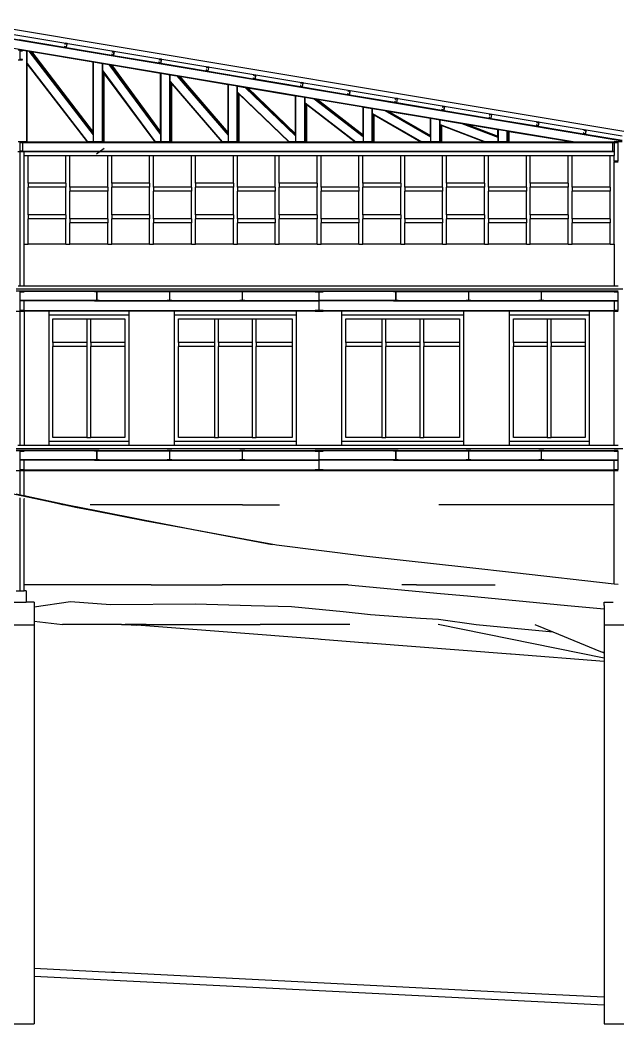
# Model space of a CAD drawing. Header units: metres. Extents: x -53 to 53, y -14 to 13.
# Drawn here: x -1.26 to 13.74, y -12.26 to 12.9 of the extents above; entities that cross this region are included whole.
import ezdxf

# ---------------------------------------------------------------- set-up
doc = ezdxf.new("R2010")
doc.units = ezdxf.units.M
doc.layers.add('SectionCutEdges', color=7, linetype='Continuous')

msp = doc.modelspace()

# ---------------------------------------------------------------- linework, layer by layer
for p, q in [((-2.769, 12.654), (13.839, 9.886)), ((-2.768, 12.643), (13.839, 9.876)), ((-2.771, 12.421), (12.666, 9.848)), ((-1.281, 12.412), (-0.147, 12.223)), ((-1.311, 12.167), (-1.09, 12.131)), ((-1.09, 9.848), (-1.09, 12.131)), ((-1.081, 12.129), (-1.09, 12.131)), ((-1.081, 12.129), (-1.039, 12.122)), ((-1.081, 11.814), (-1.081, 12.129)), ((-1.039, 12.122), (0.572, 10.028)), ((-1.039, 12.122), (-1.025, 12.12)), ((-1.025, 12.12), (0.572, 10.044)), ((-1.025, 12.12), (-0.994, 12.114)), ((-0.994, 12.114), (0.572, 10.08)), ((-0.994, 12.114), (-0.979, 12.112)), ((-0.979, 12.112), (0.572, 10.096)), ((-0.979, 12.112), (0.572, 11.853)), ((-0.098, 12.215), (1.037, 12.026)), ((0.582, 11.852), (0.572, 11.853)), ((0.572, 10.096), (0.572, 11.853)), ((0.582, 9.848), (0.582, 11.852)), ((0.582, 11.852), (0.802, 11.815)), ((1.086, 12.018), (2.22, 11.829)), ((-1.081, 11.814), (0.433, 9.848)), ((-1.081, 11.798), (-1.081, 11.814)), ((-1.081, 11.798), (0.421, 9.848)), ((-1.081, 9.848), (-1.081, 11.798)), ((0.802, 9.848), (0.802, 11.815)), ((0.812, 11.813), (0.802, 11.815)), ((0.812, 11.628), (0.812, 11.813)), ((0.812, 11.813), (0.968, 11.787)), ((0.812, 11.628), (2.128, 9.848)), ((0.812, 11.612), (0.812, 11.628)), ((0.812, 9.848), (0.812, 11.612)), ((0.812, 11.612), (0.842, 11.571)), ((0.968, 11.787), (2.265, 10.033)), ((0.968, 11.787), (0.982, 11.785)), ((0.982, 11.785), (2.265, 10.05)), ((0.982, 11.785), (1.014, 11.78)), ((1.014, 11.78), (2.265, 10.087)), ((1.014, 11.78), (1.028, 11.777)), ((1.028, 11.777), (2.265, 10.104)), ((1.028, 11.777), (2.265, 11.571)), ((2.27, 11.821), (3.404, 11.631)), ((3.453, 11.623), (4.588, 11.434)), ((0.842, 9.848), (0.842, 11.571)), ((0.842, 11.571), (0.852, 11.557)), ((0.852, 9.848), (0.852, 11.557)), ((0.852, 11.557), (2.115, 9.848)), ((2.274, 11.57), (2.265, 11.571)), ((2.265, 10.104), (2.265, 11.571)), ((2.274, 9.848), (2.274, 11.57)), ((2.274, 11.57), (2.495, 11.533)), ((2.495, 9.848), (2.495, 11.533)), ((2.505, 11.531), (2.495, 11.533)), ((2.505, 11.363), (2.505, 11.531)), ((2.505, 11.531), (2.675, 11.503)), ((2.505, 11.363), (3.812, 9.848)), ((2.505, 11.348), (2.505, 11.363)), ((2.505, 9.848), (2.505, 11.348)), ((2.505, 11.348), (2.535, 11.313)), ((2.675, 11.503), (3.957, 10.016)), ((2.675, 11.503), (2.69, 11.501)), ((2.69, 11.501), (3.957, 10.031)), ((2.69, 11.501), (2.721, 11.495)), ((2.721, 11.495), (3.957, 10.063)), ((2.721, 11.495), (2.736, 11.493)), ((2.736, 11.493), (3.957, 10.078)), ((2.736, 11.493), (3.957, 11.289)), ((4.637, 11.426), (5.771, 11.237)), ((2.535, 9.848), (2.535, 11.313)), ((2.535, 11.313), (2.545, 11.301)), ((2.545, 9.848), (2.545, 11.301)), ((2.545, 11.301), (3.799, 9.848)), ((3.957, 11.289), (3.967, 11.288)), ((3.957, 10.078), (3.957, 11.289)), ((3.967, 9.848), (3.967, 11.288)), ((3.967, 11.288), (4.187, 11.251)), ((4.187, 9.848), (4.187, 11.251)), ((4.187, 11.251), (4.197, 11.249)), ((4.197, 11.096), (4.197, 11.249)), ((4.197, 11.249), (4.389, 11.217)), ((4.197, 11.096), (5.491, 9.848)), ((4.197, 11.083), (4.197, 11.096)), ((4.197, 9.848), (4.197, 11.083)), ((4.197, 11.083), (4.227, 11.053)), ((4.389, 11.217), (5.65, 10.001)), ((4.389, 11.217), (4.406, 11.214)), ((4.406, 11.214), (5.65, 10.014)), ((4.406, 11.214), (4.437, 11.209)), ((4.437, 11.209), (5.65, 10.039)), ((4.437, 11.209), (4.454, 11.206)), ((4.454, 11.206), (5.65, 10.053)), ((4.454, 11.206), (5.65, 11.007)), ((5.821, 11.229), (6.955, 11.04)), ((4.227, 9.848), (4.227, 11.053)), ((4.227, 11.053), (4.237, 11.044)), ((4.237, 9.848), (4.237, 11.044)), ((4.237, 11.044), (5.477, 9.848)), ((5.65, 11.007), (5.659, 11.006)), ((5.65, 10.053), (5.65, 11.007)), ((5.659, 9.848), (5.659, 11.006)), ((5.659, 11.006), (5.88, 10.969)), ((5.88, 9.848), (5.88, 10.969)), ((5.88, 10.969), (5.89, 10.967)), ((5.89, 10.828), (5.89, 10.967)), ((5.89, 10.967), (6.12, 10.929)), ((5.89, 10.816), (5.89, 10.828)), ((5.89, 10.828), (7.162, 9.848)), ((6.12, 10.929), (7.342, 9.987)), ((6.12, 10.929), (6.14, 10.925)), ((6.14, 10.925), (7.342, 9.999)), ((6.14, 10.925), (6.171, 10.92)), ((6.171, 10.92), (7.342, 10.018)), ((6.171, 10.92), (6.191, 10.917)), ((6.191, 10.917), (7.342, 10.03)), ((6.191, 10.917), (7.342, 10.725)), ((7.004, 11.031), (8.139, 10.842)), ((8.188, 10.834), (9.322, 10.645)), ((5.89, 9.848), (5.89, 10.816)), ((5.89, 10.816), (5.92, 10.792)), ((5.92, 9.848), (5.92, 10.792)), ((5.92, 10.792), (5.93, 10.785)), ((5.93, 9.848), (5.93, 10.785)), ((5.93, 10.785), (7.146, 9.848)), ((7.342, 10.725), (7.352, 10.723)), ((7.342, 10.03), (7.342, 10.725)), ((7.352, 9.848), (7.352, 10.723)), ((7.352, 10.723), (7.572, 10.687)), ((7.572, 9.848), (7.572, 10.687)), ((7.572, 10.687), (7.582, 10.685)), ((7.582, 10.558), (7.582, 10.685)), ((7.582, 10.685), (7.892, 10.633)), ((7.892, 10.633), (9.035, 9.975)), ((7.892, 10.633), (7.92, 10.629)), ((7.92, 10.629), (9.035, 9.986)), ((7.92, 10.629), (7.949, 10.624)), ((7.949, 10.624), (9.035, 9.998)), ((7.949, 10.624), (7.976, 10.619)), ((7.976, 10.619), (9.035, 10.009)), ((7.976, 10.619), (9.035, 10.443)), ((9.372, 10.637), (10.506, 10.448)), ((7.582, 10.558), (8.814, 9.848)), ((7.582, 10.547), (7.582, 10.558)), ((7.582, 9.848), (7.582, 10.547)), ((7.582, 10.547), (7.612, 10.529)), ((7.612, 9.848), (7.612, 10.529)), ((7.612, 10.529), (7.622, 10.524)), ((7.622, 9.848), (7.622, 10.524)), ((7.622, 10.524), (8.794, 9.848)), ((9.035, 10.443), (9.044, 10.441)), ((9.035, 10.009), (9.035, 10.443)), ((9.044, 9.848), (9.044, 10.441)), ((9.044, 10.441), (9.265, 10.405)), ((9.265, 9.848), (9.265, 10.405)), ((9.265, 10.405), (9.275, 10.403)), ((9.275, 10.285), (9.275, 10.403)), ((9.275, 10.403), (9.822, 10.312)), ((10.555, 10.44), (11.69, 10.25)), ((0.572, 10.08), (0.572, 10.096)), ((0.572, 10.044), (0.572, 10.08)), ((2.265, 10.087), (2.265, 10.104)), ((2.265, 10.05), (2.265, 10.087)), ((3.957, 10.063), (3.957, 10.078)), ((9.275, 10.275), (9.275, 10.285)), ((9.275, 10.285), (10.418, 9.848)), ((9.275, 9.848), (9.275, 10.275)), ((9.275, 10.275), (9.305, 10.263)), ((9.305, 9.848), (9.305, 10.263)), ((9.305, 10.263), (9.315, 10.259)), ((9.315, 9.848), (9.315, 10.259)), ((9.315, 10.259), (10.391, 9.848)), ((9.822, 10.312), (9.87, 10.304)), ((9.822, 10.312), (10.727, 9.966)), ((9.87, 10.304), (10.727, 9.976)), ((9.87, 10.304), (9.893, 10.3)), ((9.893, 10.3), (10.727, 9.981)), ((9.893, 10.3), (9.941, 10.292)), ((9.941, 10.292), (10.727, 9.991)), ((9.941, 10.292), (10.727, 10.161)), ((10.727, 10.161), (10.737, 10.159)), ((10.727, 9.991), (10.727, 10.161)), ((10.737, 9.848), (10.737, 10.159)), ((10.737, 10.159), (10.957, 10.123)), ((10.957, 9.848), (10.957, 10.123)), ((10.957, 10.123), (10.967, 10.121)), ((10.967, 9.848), (10.967, 10.121)), ((10.967, 10.121), (10.997, 10.116)), ((10.997, 9.848), (10.997, 10.116)), ((10.997, 10.116), (11.007, 10.114)), ((11.007, 9.848), (11.007, 10.114)), ((11.007, 10.114), (12.606, 9.848)), ((11.739, 10.242), (12.873, 10.053)), ((-1.09, 9.848), (-1.201, 9.848)), ((-1.201, 9.838), (-1.201, 9.618)), ((-1.201, 9.838), (13.599, 9.838)), ((-1.081, 9.848), (-1.09, 9.848)), ((-1.081, 9.848), (0.421, 9.848)), ((0.433, 9.848), (0.421, 9.848)), ((0.572, 9.848), (0.433, 9.848)), ((0.572, 10.044), (0.572, 10.028)), ((0.572, 10.028), (0.572, 9.848)), ((0.582, 9.848), (0.572, 9.848)), ((0.802, 9.848), (0.582, 9.848)), ((0.812, 9.848), (0.802, 9.848)), ((0.842, 9.848), (0.812, 9.848)), ((0.852, 9.848), (0.842, 9.848)), ((0.852, 9.848), (2.115, 9.848)), ((2.128, 9.848), (2.115, 9.848)), ((2.265, 9.848), (2.128, 9.848)), ((2.265, 10.05), (2.265, 10.033)), ((2.265, 10.033), (2.265, 9.848)), ((2.274, 9.848), (2.265, 9.848)), ((2.495, 9.848), (2.274, 9.848)), ((2.505, 9.848), (2.495, 9.848)), ((2.535, 9.848), (2.505, 9.848)), ((2.545, 9.848), (2.535, 9.848)), ((2.545, 9.848), (3.799, 9.848)), ((3.812, 9.848), (3.799, 9.848)), ((3.957, 9.848), (3.812, 9.848)), ((3.957, 10.031), (3.957, 10.063)), ((3.957, 10.031), (3.957, 10.016)), ((3.957, 10.016), (3.957, 9.848)), ((3.967, 9.848), (3.957, 9.848)), ((4.187, 9.848), (3.967, 9.848)), ((4.197, 9.848), (4.187, 9.848)), ((4.227, 9.848), (4.197, 9.848)), ((4.237, 9.848), (4.227, 9.848)), ((4.237, 9.848), (5.477, 9.848)), ((5.491, 9.848), (5.477, 9.848)), ((5.65, 9.848), (5.491, 9.848)), ((5.65, 10.039), (5.65, 10.053)), ((5.65, 10.014), (5.65, 10.039)), ((5.65, 10.014), (5.65, 10.001)), ((5.65, 10.001), (5.65, 9.848)), ((5.659, 9.848), (5.65, 9.848)), ((5.88, 9.848), (5.659, 9.848)), ((5.89, 9.848), (5.88, 9.848)), ((5.92, 9.848), (5.89, 9.848)), ((5.93, 9.848), (5.92, 9.848)), ((5.93, 9.848), (7.146, 9.848)), ((7.162, 9.848), (7.146, 9.848)), ((7.342, 9.848), (7.162, 9.848)), ((7.342, 10.018), (7.342, 10.03)), ((7.342, 9.999), (7.342, 10.018)), ((7.342, 9.999), (7.342, 9.987)), ((7.342, 9.987), (7.342, 9.848)), ((7.352, 9.848), (7.342, 9.848)), ((7.572, 9.848), (7.352, 9.848)), ((7.582, 9.848), (7.572, 9.848)), ((7.612, 9.848), (7.582, 9.848)), ((7.622, 9.848), (7.612, 9.848)), ((7.622, 9.848), (8.794, 9.848)), ((8.814, 9.848), (8.794, 9.848)), ((9.035, 9.848), (8.814, 9.848)), ((9.035, 9.998), (9.035, 10.009)), ((9.035, 9.986), (9.035, 9.998)), ((9.035, 9.986), (9.035, 9.975)), ((9.035, 9.975), (9.035, 9.848)), ((9.044, 9.848), (9.035, 9.848)), ((9.265, 9.848), (9.044, 9.848)), ((9.275, 9.848), (9.265, 9.848)), ((9.305, 9.848), (9.275, 9.848)), ((9.315, 9.848), (9.305, 9.848)), ((9.315, 9.848), (10.391, 9.848)), ((10.418, 9.848), (10.391, 9.848)), ((10.727, 9.848), (10.418, 9.848)), ((10.727, 9.981), (10.727, 9.991)), ((10.727, 9.976), (10.727, 9.981)), ((10.727, 9.976), (10.727, 9.966)), ((10.727, 9.966), (10.727, 9.848)), ((10.737, 9.848), (10.727, 9.848)), ((10.957, 9.848), (10.737, 9.848)), ((10.967, 9.848), (10.957, 9.848)), ((10.997, 9.848), (10.967, 9.848)), ((11.007, 9.848), (10.997, 9.848)), ((11.007, 9.848), (12.606, 9.848)), ((12.606, 9.848), (12.666, 9.848)), ((12.666, 9.848), (13.599, 9.848)), ((12.923, 10.045), (13.839, 9.892)), ((13.599, 9.848), (13.639, 9.848)), ((13.599, 9.838), (13.599, 9.848)), ((13.599, 9.838), (13.639, 9.838)), ((13.599, 9.838), (13.599, 9.618)), ((13.639, 9.832), (13.639, 9.618)), ((-1.261, 6.233), (-1.261, 9.608)), ((-1.261, 9.608), (-1.261, 9.608)), ((-1.201, 9.618), (-1.161, 9.618)), ((-1.201, 9.608), (-1.161, 9.608)), ((-1.161, 9.608), (-1.161, 9.618)), ((-1.161, 9.618), (13.599, 9.618)), ((-1.161, 9.608), (13.599, 9.608)), ((-1.161, 9.508), (-1.161, 9.608)), ((0.753, 9.613), (0.658, 9.54)), ((0.848, 9.686), (0.753, 9.613)), ((0.799, 9.618), (0.793, 9.613)), ((13.599, 9.618), (13.599, 9.608)), ((13.599, 9.618), (13.639, 9.618)), ((13.599, 9.608), (13.639, 9.608)), ((13.639, 9.618), (13.639, 9.608)), ((13.639, 9.608), (13.639, 9.508)), ((-1.161, 9.508), (-1.061, 9.508)), ((-1.161, 7.283), (-1.161, 9.508)), ((-1.061, 8.813), (-1.061, 9.508)), ((-1.061, 9.508), (-0.111, 9.508)), ((-0.111, 9.508), (-0.011, 9.508)), ((-0.111, 8.813), (-0.111, 9.508)), ((-0.011, 8.713), (-0.011, 9.508)), ((-0.011, 9.508), (0.939, 9.508)), ((0.939, 9.508), (1.039, 9.508)), ((0.939, 8.713), (0.939, 9.508)), ((1.039, 8.813), (1.039, 9.508)), ((1.039, 9.508), (1.989, 9.508)), ((1.989, 9.508), (2.089, 9.508)), ((1.989, 8.813), (1.989, 9.508)), ((2.089, 8.713), (2.089, 9.508)), ((2.089, 9.508), (3.039, 9.508)), ((3.039, 9.508), (3.139, 9.508)), ((3.039, 8.713), (3.039, 9.508)), ((3.139, 8.813), (3.139, 9.508)), ((3.139, 9.508), (4.089, 9.508)), ((4.089, 9.508), (4.189, 9.508)), ((4.089, 8.813), (4.089, 9.508)), ((4.189, 8.713), (4.189, 9.508)), ((4.189, 9.508), (5.139, 9.508)), ((5.139, 9.508), (5.239, 9.508)), ((5.139, 8.713), (5.139, 9.508)), ((5.239, 8.813), (5.239, 9.508)), ((5.239, 9.508), (6.189, 9.508)), ((6.189, 9.508), (6.289, 9.508)), ((6.189, 8.813), (6.189, 9.508)), ((6.289, 8.713), (6.289, 9.508)), ((6.289, 9.508), (7.239, 9.508)), ((7.239, 9.508), (7.339, 9.508)), ((7.239, 8.713), (7.239, 9.508)), ((7.339, 8.813), (7.339, 9.508)), ((7.339, 9.508), (8.289, 9.508)), ((8.289, 9.508), (8.389, 9.508)), ((8.289, 8.813), (8.289, 9.508)), ((8.389, 8.713), (8.389, 9.508)), ((8.389, 9.508), (9.339, 9.508)), ((9.339, 9.508), (9.439, 9.508)), ((9.339, 8.713), (9.339, 9.508)), ((9.439, 8.813), (9.439, 9.508)), ((9.439, 9.508), (10.389, 9.508)), ((10.389, 9.508), (10.489, 9.508)), ((10.389, 8.813), (10.389, 9.508)), ((10.489, 8.713), (10.489, 9.508)), ((10.489, 9.508), (11.439, 9.508)), ((11.439, 9.508), (11.539, 9.508)), ((11.439, 8.713), (11.439, 9.508)), ((11.539, 8.813), (11.539, 9.508)), ((11.539, 9.508), (12.489, 9.508)), ((12.489, 9.508), (12.589, 9.508)), ((12.489, 8.813), (12.489, 9.508)), ((12.589, 8.713), (12.589, 9.508)), ((12.589, 9.508), (13.539, 9.508)), ((13.539, 9.508), (13.639, 9.508)), ((13.539, 8.713), (13.539, 9.508)), ((13.639, 9.364), (13.639, 9.508)), ((13.639, 7.283), (13.639, 9.348)), ((-0.111, 8.813), (-1.061, 8.813)), ((-1.061, 8.813), (-1.061, 8.713)), ((-0.111, 8.813), (-0.111, 8.713)), ((1.989, 8.813), (1.039, 8.813)), ((1.039, 8.813), (1.039, 8.713)), ((1.989, 8.813), (1.989, 8.713)), ((4.089, 8.813), (3.139, 8.813)), ((3.139, 8.813), (3.139, 8.713)), ((4.089, 8.813), (4.089, 8.713)), ((6.189, 8.813), (5.239, 8.813)), ((5.239, 8.813), (5.239, 8.713)), ((6.189, 8.813), (6.189, 8.713)), ((8.289, 8.813), (7.339, 8.813)), ((7.339, 8.813), (7.339, 8.713)), ((8.289, 8.813), (8.289, 8.713)), ((10.389, 8.813), (9.439, 8.813)), ((9.439, 8.813), (9.439, 8.713)), ((10.389, 8.813), (10.389, 8.713)), ((12.489, 8.813), (11.539, 8.813)), ((11.539, 8.813), (11.539, 8.713)), ((12.489, 8.813), (12.489, 8.713)), ((-1.061, 8.019), (-1.061, 8.713)), ((-0.111, 8.713), (-1.061, 8.713)), ((-0.111, 8.019), (-0.111, 8.713)), ((0.939, 8.713), (-0.011, 8.713)), ((-0.011, 8.713), (-0.011, 8.613)), ((0.939, 8.613), (-0.011, 8.613)), ((-0.011, 7.919), (-0.011, 8.613)), ((0.939, 8.713), (0.939, 8.613)), ((0.939, 7.919), (0.939, 8.613)), ((1.039, 8.019), (1.039, 8.713)), ((1.989, 8.713), (1.039, 8.713)), ((1.989, 8.019), (1.989, 8.713)), ((3.039, 8.713), (2.089, 8.713)), ((2.089, 8.713), (2.089, 8.613)), ((2.089, 7.919), (2.089, 8.613)), ((3.039, 8.613), (2.089, 8.613)), ((3.039, 8.713), (3.039, 8.613)), ((3.039, 7.919), (3.039, 8.613)), ((3.139, 8.019), (3.139, 8.713)), ((4.089, 8.713), (3.139, 8.713)), ((4.089, 8.019), (4.089, 8.713)), ((5.139, 8.713), (4.189, 8.713)), ((4.189, 8.713), (4.189, 8.613)), ((4.189, 7.919), (4.189, 8.613)), ((5.139, 8.613), (4.189, 8.613)), ((5.139, 8.713), (5.139, 8.613)), ((5.139, 7.919), (5.139, 8.613)), ((5.239, 8.019), (5.239, 8.713)), ((6.189, 8.713), (5.239, 8.713)), ((6.189, 8.019), (6.189, 8.713)), ((7.239, 8.713), (6.289, 8.713)), ((6.289, 8.713), (6.289, 8.613)), ((6.289, 7.919), (6.289, 8.613)), ((7.239, 8.613), (6.289, 8.613)), ((7.239, 8.713), (7.239, 8.613)), ((7.239, 7.919), (7.239, 8.613)), ((7.339, 8.019), (7.339, 8.713)), ((8.289, 8.713), (7.339, 8.713)), ((8.289, 8.019), (8.289, 8.713)), ((9.339, 8.713), (8.389, 8.713)), ((8.389, 8.713), (8.389, 8.613)), ((8.389, 7.919), (8.389, 8.613)), ((9.339, 8.613), (8.389, 8.613)), ((9.339, 8.713), (9.339, 8.613)), ((9.339, 7.919), (9.339, 8.613)), ((10.389, 8.713), (9.439, 8.713)), ((9.439, 8.019), (9.439, 8.713)), ((10.389, 8.019), (10.389, 8.713)), ((11.439, 8.713), (10.489, 8.713)), ((10.489, 8.713), (10.489, 8.613)), ((11.439, 8.613), (10.489, 8.613)), ((10.489, 7.919), (10.489, 8.613)), ((11.439, 8.713), (11.439, 8.613)), ((11.439, 7.919), (11.439, 8.613)), ((12.489, 8.713), (11.539, 8.713)), ((11.539, 8.019), (11.539, 8.713)), ((12.489, 8.019), (12.489, 8.713)), ((13.539, 8.713), (12.589, 8.713)), ((12.589, 8.713), (12.589, 8.613)), ((12.589, 7.919), (12.589, 8.613)), ((13.539, 8.613), (12.589, 8.613)), ((13.539, 8.713), (13.539, 8.613)), ((13.539, 7.919), (13.539, 8.613)), ((-0.111, 8.019), (-1.061, 8.019)), ((-1.061, 8.019), (-1.061, 7.919)), ((-1.061, 7.283), (-1.061, 7.919)), ((-0.111, 7.919), (-1.061, 7.919)), ((-0.111, 8.019), (-0.111, 7.919)), ((-0.111, 7.283), (-0.111, 7.919)), ((0.939, 7.919), (-0.011, 7.919)), ((-0.011, 7.919), (-0.011, 7.819)), ((0.939, 7.819), (-0.011, 7.819)), ((-0.011, 7.283), (-0.011, 7.819)), ((0.939, 7.919), (0.939, 7.819)), ((0.939, 7.283), (0.939, 7.819)), ((1.989, 8.019), (1.039, 8.019)), ((1.039, 8.019), (1.039, 7.919)), ((1.039, 7.283), (1.039, 7.919)), ((1.989, 7.919), (1.039, 7.919)), ((1.989, 8.019), (1.989, 7.919)), ((1.989, 7.283), (1.989, 7.919)), ((3.039, 7.919), (2.089, 7.919)), ((2.089, 7.919), (2.089, 7.819)), ((2.089, 7.283), (2.089, 7.819)), ((3.039, 7.819), (2.089, 7.819)), ((3.039, 7.919), (3.039, 7.819)), ((3.039, 7.283), (3.039, 7.819)), ((4.089, 8.019), (3.139, 8.019)), ((3.139, 8.019), (3.139, 7.919)), ((3.139, 7.283), (3.139, 7.919)), ((4.089, 7.919), (3.139, 7.919)), ((4.089, 8.019), (4.089, 7.919)), ((4.089, 7.283), (4.089, 7.919)), ((5.139, 7.919), (4.189, 7.919)), ((4.189, 7.919), (4.189, 7.819)), ((4.189, 7.283), (4.189, 7.819)), ((5.139, 7.819), (4.189, 7.819)), ((5.139, 7.919), (5.139, 7.819)), ((5.139, 7.283), (5.139, 7.819)), ((6.189, 8.019), (5.239, 8.019)), ((5.239, 8.019), (5.239, 7.919)), ((5.239, 7.283), (5.239, 7.919)), ((6.189, 7.919), (5.239, 7.919)), ((6.189, 8.019), (6.189, 7.919)), ((6.189, 7.283), (6.189, 7.919)), ((7.239, 7.919), (6.289, 7.919)), ((6.289, 7.919), (6.289, 7.819)), ((6.289, 7.283), (6.289, 7.819)), ((7.239, 7.819), (6.289, 7.819)), ((7.239, 7.919), (7.239, 7.819)), ((7.239, 7.283), (7.239, 7.819)), ((8.289, 8.019), (7.339, 8.019)), ((7.339, 8.019), (7.339, 7.919)), ((7.339, 7.283), (7.339, 7.919)), ((8.289, 7.919), (7.339, 7.919)), ((8.289, 8.019), (8.289, 7.919)), ((8.289, 7.283), (8.289, 7.919)), ((9.339, 7.919), (8.389, 7.919)), ((8.389, 7.919), (8.389, 7.819)), ((8.389, 7.283), (8.389, 7.819)), ((9.339, 7.819), (8.389, 7.819)), ((9.339, 7.919), (9.339, 7.819)), ((9.339, 7.283), (9.339, 7.819)), ((10.389, 8.019), (9.439, 8.019)), ((9.439, 8.019), (9.439, 7.919)), ((10.389, 7.919), (9.439, 7.919)), ((9.439, 7.283), (9.439, 7.919)), ((10.389, 8.019), (10.389, 7.919)), ((10.389, 7.283), (10.389, 7.919)), ((11.439, 7.919), (10.489, 7.919)), ((10.489, 7.919), (10.489, 7.819)), ((11.439, 7.819), (10.489, 7.819)), ((10.489, 7.283), (10.489, 7.819)), ((11.439, 7.919), (11.439, 7.819)), ((11.439, 7.283), (11.439, 7.819)), ((12.489, 8.019), (11.539, 8.019)), ((11.539, 8.019), (11.539, 7.919)), ((12.489, 7.919), (11.539, 7.919)), ((11.539, 7.283), (11.539, 7.919)), ((12.489, 8.019), (12.489, 7.919)), ((12.489, 7.283), (12.489, 7.919)), ((13.539, 7.919), (12.589, 7.919)), ((12.589, 7.919), (12.589, 7.819)), ((13.539, 7.819), (12.589, 7.819)), ((12.589, 7.283), (12.589, 7.819)), ((13.539, 7.919), (13.539, 7.819)), ((13.539, 7.283), (13.539, 7.819)), ((-1.161, 6.233), (-1.161, 7.283)), ((-1.161, 7.283), (-1.061, 7.283)), ((-0.111, 7.283), (-1.061, 7.283)), ((-0.111, 7.283), (-0.011, 7.283)), ((0.939, 7.283), (-0.011, 7.283)), ((0.939, 7.283), (1.039, 7.283)), ((1.989, 7.283), (1.039, 7.283)), ((1.989, 7.283), (2.089, 7.283)), ((3.039, 7.283), (2.089, 7.283)), ((3.039, 7.283), (3.139, 7.283)), ((4.089, 7.283), (3.139, 7.283)), ((4.089, 7.283), (4.189, 7.283)), ((5.139, 7.283), (4.189, 7.283)), ((5.139, 7.283), (5.239, 7.283)), ((6.189, 7.283), (5.239, 7.283)), ((6.189, 7.283), (6.289, 7.283)), ((7.239, 7.283), (6.289, 7.283)), ((7.239, 7.283), (7.339, 7.283)), ((8.289, 7.283), (7.339, 7.283)), ((8.289, 7.283), (8.389, 7.283)), ((9.339, 7.283), (8.389, 7.283)), ((9.339, 7.283), (9.439, 7.283)), ((10.389, 7.283), (9.439, 7.283)), ((10.389, 7.283), (10.489, 7.283)), ((11.439, 7.283), (10.489, 7.283)), ((11.439, 7.283), (11.539, 7.283)), ((12.489, 7.283), (11.539, 7.283)), ((12.489, 7.283), (12.589, 7.283)), ((13.539, 7.283), (12.589, 7.283)), ((13.539, 7.283), (13.639, 7.283)), ((13.639, 7.283), (13.639, 6.233)), ((-1.361, 6.113), (-1.261, 6.113)), ((-1.261, 6.108), (-1.261, 6.113)), ((-1.261, 6.113), (-1.161, 6.113)), ((-1.161, 6.108), (-1.161, 6.113)), ((-1.161, 6.113), (13.639, 6.113)), ((0.604, 6.108), (-1.161, 6.108)), ((0.604, 6.098), (-1.161, 6.098)), ((0.724, 6.108), (2.429, 6.108)), ((0.724, 6.098), (2.429, 6.098)), ((2.549, 6.108), (4.254, 6.108)), ((2.549, 6.098), (4.254, 6.098)), ((4.374, 6.108), (6.139, 6.108)), ((4.374, 6.098), (6.139, 6.098)), ((8.104, 6.108), (6.339, 6.108)), ((8.104, 6.098), (6.339, 6.098)), ((8.224, 6.108), (9.929, 6.108)), ((8.224, 6.098), (9.929, 6.098)), ((10.049, 6.108), (11.754, 6.108)), ((10.049, 6.098), (11.754, 6.098)), ((11.874, 6.108), (13.639, 6.108)), ((11.874, 6.098), (13.639, 6.098)), ((13.639, 6.108), (13.639, 6.113)), ((13.639, 6.113), (13.739, 6.113)), ((0.604, 5.878), (-1.256, 5.878)), ((-1.161, 5.868), (-1.256, 5.868)), ((0.604, 5.868), (-1.161, 5.868)), ((-1.161, 5.624), (-1.161, 5.868)), ((0.724, 5.878), (2.429, 5.878)), ((0.724, 5.868), (2.429, 5.868)), ((2.549, 5.878), (4.254, 5.878)), ((2.549, 5.868), (4.254, 5.868)), ((4.374, 5.878), (6.234, 5.878)), ((4.374, 5.868), (6.234, 5.868)), ((8.104, 5.878), (6.244, 5.878)), ((8.104, 5.868), (6.244, 5.868)), ((8.224, 5.878), (9.929, 5.878)), ((8.224, 5.868), (9.929, 5.868)), ((10.049, 5.878), (11.754, 5.878)), ((10.049, 5.868), (11.754, 5.868)), ((11.874, 5.878), (13.734, 5.878)), ((11.874, 5.868), (13.639, 5.868)), ((13.639, 5.868), (13.639, 5.624)), ((13.639, 5.868), (13.734, 5.868)), ((-1.261, 2.238), (-1.261, 5.608)), ((-1.161, 5.624), (6.139, 5.624)), ((-1.161, 5.612), (6.139, 5.612)), ((-0.536, 5.608), (-1.161, 5.608)), ((-1.161, 5.608), (-1.161, 2.238)), ((-0.536, 5.512), (-0.536, 5.608)), ((2.614, 5.608), (1.464, 5.608)), ((1.464, 5.608), (1.464, 5.512)), ((2.614, 5.512), (2.614, 5.608)), ((6.139, 5.608), (5.664, 5.608)), ((5.664, 5.608), (5.664, 5.512)), ((6.339, 5.624), (13.639, 5.624)), ((6.339, 5.612), (13.639, 5.612)), ((6.814, 5.608), (6.339, 5.608)), ((6.814, 5.512), (6.814, 5.608)), ((11.014, 5.608), (9.864, 5.608)), ((9.864, 5.608), (9.864, 5.512)), ((11.014, 5.512), (11.014, 5.608)), ((13.639, 5.608), (13.014, 5.608)), ((13.014, 5.608), (13.014, 5.512)), ((13.639, 2.238), (13.639, 5.608)), ((-0.536, 5.512), (1.464, 5.512)), ((-0.536, 2.338), (-0.536, 5.512)), ((-0.436, 4.818), (-0.436, 5.412)), ((-0.436, 5.412), (0.414, 5.412)), ((0.414, 5.412), (0.514, 5.412)), ((0.414, 5.412), (0.414, 4.818)), ((0.514, 4.818), (0.514, 5.412)), ((0.514, 5.412), (1.364, 5.412)), ((1.364, 5.412), (1.364, 4.818)), ((1.464, 5.512), (1.464, 2.338)), ((2.614, 2.338), (2.614, 5.512)), ((2.614, 5.512), (5.664, 5.512)), ((2.714, 4.818), (2.714, 5.412)), ((2.714, 5.412), (3.614, 5.412)), ((3.614, 5.412), (3.714, 5.412)), ((3.614, 5.412), (3.614, 4.818)), ((3.714, 5.412), (4.564, 5.412)), ((3.714, 4.818), (3.714, 5.412)), ((4.564, 5.412), (4.664, 5.412)), ((4.564, 5.412), (4.564, 4.818)), ((4.664, 4.818), (4.664, 5.412)), ((4.664, 5.412), (5.564, 5.412)), ((5.564, 5.412), (5.564, 4.818)), ((5.664, 5.512), (5.664, 2.338)), ((6.814, 2.338), (6.814, 5.512)), ((6.814, 5.512), (9.864, 5.512)), ((6.914, 4.818), (6.914, 5.412)), ((6.914, 5.412), (7.814, 5.412)), ((7.814, 5.412), (7.914, 5.412)), ((7.814, 5.412), (7.814, 4.818)), ((7.914, 5.412), (8.764, 5.412)), ((7.914, 4.818), (7.914, 5.412)), ((8.764, 5.412), (8.764, 4.818)), ((8.764, 5.412), (8.864, 5.412)), ((8.864, 4.818), (8.864, 5.412)), ((8.864, 5.412), (9.764, 5.412)), ((9.764, 5.412), (9.764, 4.818)), ((9.864, 5.512), (9.864, 2.338)), ((11.014, 5.512), (13.014, 5.512)), ((11.014, 2.338), (11.014, 5.512)), ((11.114, 4.818), (11.114, 5.412)), ((11.114, 5.412), (11.964, 5.412)), ((11.964, 5.412), (12.064, 5.412)), ((11.964, 5.412), (11.964, 4.818)), ((12.064, 4.818), (12.064, 5.412)), ((12.064, 5.412), (12.914, 5.412)), ((12.914, 5.412), (12.914, 4.818)), ((13.014, 5.512), (13.014, 2.338)), ((0.414, 4.818), (-0.436, 4.818)), ((-0.436, 4.818), (-0.436, 4.718)), ((0.414, 4.818), (0.414, 4.718)), ((1.364, 4.818), (0.514, 4.818)), ((0.514, 4.818), (0.514, 4.718)), ((1.364, 4.818), (1.364, 4.718)), ((3.614, 4.818), (2.714, 4.818)), ((2.714, 4.818), (2.714, 4.718)), ((3.614, 4.818), (3.614, 4.718)), ((4.564, 4.818), (3.714, 4.818)), ((3.714, 4.818), (3.714, 4.718)), ((4.564, 4.818), (4.564, 4.718)), ((5.564, 4.818), (4.664, 4.818)), ((4.664, 4.818), (4.664, 4.718)), ((5.564, 4.818), (5.564, 4.718)), ((7.814, 4.818), (6.914, 4.818)), ((6.914, 4.818), (6.914, 4.718)), ((7.814, 4.818), (7.814, 4.718)), ((8.764, 4.818), (7.914, 4.818)), ((7.914, 4.818), (7.914, 4.718)), ((8.764, 4.818), (8.764, 4.718)), ((9.764, 4.818), (8.864, 4.818)), ((8.864, 4.818), (8.864, 4.718)), ((9.764, 4.818), (9.764, 4.718)), ((11.964, 4.818), (11.114, 4.818)), ((11.114, 4.818), (11.114, 4.718)), ((11.964, 4.818), (11.964, 4.718)), ((12.914, 4.818), (12.064, 4.818)), ((12.064, 4.818), (12.064, 4.718)), ((12.914, 4.818), (12.914, 4.718)), ((0.414, 4.718), (-0.436, 4.718)), ((-0.436, 2.438), (-0.436, 4.718)), ((0.414, 4.718), (0.414, 2.438)), ((1.364, 4.718), (0.514, 4.718)), ((0.514, 2.438), (0.514, 4.718)), ((1.364, 4.718), (1.364, 2.438)), ((3.614, 4.718), (2.714, 4.718)), ((2.714, 2.438), (2.714, 4.718)), ((3.614, 4.718), (3.614, 2.438)), ((4.564, 4.718), (3.714, 4.718)), ((3.714, 2.438), (3.714, 4.718)), ((4.564, 4.718), (4.564, 2.438)), ((5.564, 4.718), (4.664, 4.718)), ((4.664, 2.438), (4.664, 4.718)), ((5.564, 4.718), (5.564, 2.438)), ((7.814, 4.718), (6.914, 4.718)), ((6.914, 2.438), (6.914, 4.718)), ((7.814, 4.718), (7.814, 2.438)), ((8.764, 4.718), (7.914, 4.718)), ((7.914, 2.438), (7.914, 4.718)), ((8.764, 4.718), (8.764, 2.438)), ((9.764, 4.718), (8.864, 4.718)), ((8.864, 2.438), (8.864, 4.718)), ((9.764, 4.718), (9.764, 2.438)), ((11.964, 4.718), (11.114, 4.718)), ((11.114, 2.438), (11.114, 4.718)), ((11.964, 4.718), (11.964, 2.438)), ((12.914, 4.718), (12.064, 4.718)), ((12.064, 2.438), (12.064, 4.718)), ((12.914, 4.718), (12.914, 2.438)), ((1.464, 2.338), (-0.536, 2.338)), ((-0.536, 2.238), (-0.536, 2.338)), ((0.414, 2.438), (-0.436, 2.438)), ((0.414, 2.438), (0.514, 2.438)), ((1.364, 2.438), (0.514, 2.438)), ((1.464, 2.338), (1.464, 2.238)), ((5.664, 2.338), (2.614, 2.338)), ((2.614, 2.238), (2.614, 2.338)), ((3.614, 2.438), (2.714, 2.438)), ((3.614, 2.438), (3.714, 2.438)), ((4.564, 2.438), (3.714, 2.438)), ((4.564, 2.438), (4.664, 2.438)), ((5.564, 2.438), (4.664, 2.438)), ((5.664, 2.338), (5.664, 2.238)), ((9.864, 2.338), (6.814, 2.338)), ((6.814, 2.238), (6.814, 2.338)), ((7.814, 2.438), (6.914, 2.438)), ((7.814, 2.438), (7.914, 2.438)), ((8.764, 2.438), (7.914, 2.438)), ((8.764, 2.438), (8.864, 2.438)), ((9.764, 2.438), (8.864, 2.438)), ((9.864, 2.338), (9.864, 2.238)), ((13.014, 2.338), (11.014, 2.338)), ((11.014, 2.238), (11.014, 2.338)), ((11.964, 2.438), (11.114, 2.438)), ((11.964, 2.438), (12.064, 2.438)), ((12.914, 2.438), (12.064, 2.438)), ((13.014, 2.338), (13.014, 2.238)), ((-1.361, 2.118), (-1.261, 2.118)), ((-1.261, 2.112), (-1.261, 2.118)), ((-1.261, 2.118), (-1.161, 2.118)), ((-1.161, 2.112), (-1.161, 2.118)), ((-1.161, 2.118), (-0.92, 2.118)), ((-0.902, 2.112), (-1.161, 2.112)), ((0.604, 2.102), (-1.161, 2.102)), ((-0.92, 2.118), (10.641, 2.118)), ((0.604, 2.112), (-0.902, 2.112)), ((0.724, 2.112), (2.429, 2.112)), ((0.724, 2.102), (2.429, 2.102)), ((2.549, 2.112), (4.254, 2.112)), ((2.549, 2.102), (4.254, 2.102)), ((4.374, 2.112), (6.139, 2.112)), ((4.374, 2.102), (6.139, 2.102)), ((8.104, 2.112), (6.339, 2.112)), ((8.104, 2.102), (6.339, 2.102)), ((8.224, 2.112), (9.929, 2.112)), ((8.224, 2.102), (9.929, 2.102)), ((10.049, 2.112), (10.693, 2.112)), ((10.049, 2.102), (11.754, 2.102)), ((10.641, 2.118), (13.437, 2.118)), ((10.693, 2.112), (11.754, 2.112)), ((11.874, 2.112), (13.445, 2.112)), ((11.874, 2.102), (13.639, 2.102)), ((13.437, 2.118), (13.639, 2.118)), ((13.445, 2.112), (13.639, 2.112)), ((13.639, 2.112), (13.639, 2.118)), ((13.639, 2.118), (13.739, 2.118)), ((0.604, 1.882), (-1.256, 1.882)), ((-1.161, 1.872), (-1.256, 1.872)), ((0.604, 1.872), (-1.161, 1.872)), ((-1.161, 1.628), (-1.161, 1.872)), ((0.724, 1.882), (2.429, 1.882)), ((0.724, 1.872), (2.429, 1.872)), ((2.549, 1.882), (4.254, 1.882)), ((2.549, 1.872), (4.254, 1.872)), ((4.374, 1.882), (6.234, 1.882)), ((4.374, 1.872), (6.234, 1.872)), ((8.104, 1.882), (6.244, 1.882)), ((8.104, 1.872), (6.244, 1.872)), ((8.224, 1.882), (9.929, 1.882)), ((8.224, 1.872), (9.929, 1.872)), ((10.049, 1.882), (11.754, 1.882)), ((10.049, 1.872), (11.754, 1.872)), ((11.874, 1.882), (13.734, 1.882)), ((11.874, 1.872), (13.639, 1.872)), ((13.639, 1.628), (13.639, 1.872)), ((13.639, 1.872), (13.734, 1.872)), ((-1.261, 1.005), (-1.261, 1.612)), ((-1.161, 1.628), (6.139, 1.628)), ((-1.161, 1.238), (-1.161, 1.612)), ((-1.161, 1.612), (0.589, 1.612)), ((0.589, 1.612), (0.926, 1.612)), ((0.926, 1.612), (5.08, 1.612)), ((5.08, 1.612), (5.63, 1.612)), ((5.63, 1.612), (6.139, 1.612)), ((6.339, 1.628), (13.639, 1.628)), ((6.339, 1.612), (13.639, 1.612)), ((13.639, 1.451), (13.639, 1.612)), ((13.639, 0.75), (13.639, 1.451)), ((-1.361, 1.027), (-1.261, 1.005)), ((-1.161, 1.036), (-1.161, 1.238)), ((-1.161, 0.984), (-1.161, 1.036)), ((-1.261, 1.005), (-1.161, 0.984)), ((-1.261, -1.407), (-1.261, 0.931)), ((-1.161, 0.984), (-0.544, 0.851)), ((-1.161, 0.915), (-1.161, 0.907)), ((-1.161, 0.885), (-1.161, 0.907)), ((-1.161, 0.75), (-1.161, 0.885)), ((-0.544, 0.851), (-0.075, 0.75)), ((-1.161, 0.712), (-1.161, 0.75)), ((-1.161, 0.693), (-1.161, 0.712)), ((-1.161, 0.349), (-1.161, 0.693)), ((-0.075, 0.75), (0.697, 0.599)), ((2.792, 0.75), (0.495, 0.75)), ((0.697, 0.599), (1.789, 0.387)), ((4.321, 0.75), (2.792, 0.75)), ((4.321, 0.75), (5.248, 0.75)), ((12.97, 0.75), (9.247, 0.75)), ((13.639, 0.75), (12.97, 0.75)), ((13.639, 0.043), (13.639, 0.75)), ((-1.161, 0.166), (-1.161, 0.349)), ((1.789, 0.387), (2.313, 0.285)), ((5.065, -0.25), (1.895, 0.354)), ((2.313, 0.285), (3.091, 0.134)), ((-1.161, 0.051), (-1.161, 0.166)), ((-1.161, -0.135), (-1.161, 0.051)), ((13.639, -0.25), (13.639, 0.043)), ((-1.161, -0.156), (-1.161, -0.135)), ((-1.161, -0.25), (-1.161, -0.156)), ((-1.161, -0.859), (-1.161, -0.25)), ((13.639, -0.266), (13.639, -0.25)), ((13.639, -0.276), (13.639, -0.266)), ((13.639, -0.345), (13.639, -0.276)), ((13.639, -1.049), (13.639, -0.345)), ((-1.161, -1.25), (-1.161, -0.859)), ((-1.161, -1.407), (-1.161, -1.25)), ((0.145, -1.25), (-1.161, -1.25)), ((2.025, -1.25), (0.145, -1.25)), ((2.025, -1.25), (3.805, -1.25)), ((4.285, -1.25), (3.805, -1.25)), ((6.165, -1.25), (4.285, -1.25)), ((6.495, -1.25), (6.165, -1.25)), ((6.965, -1.25), (6.495, -1.25)), ((6.965, -1.25), (9.288, -1.468)), ((8.685, -1.25), (8.315, -1.25)), ((8.685, -1.25), (10.655, -1.25)), ((13.639, -1.11), (13.639, -1.049)), ((13.639, -1.224), (13.639, -1.11)), ((-1.361, -1.407), (-1.261, -1.407)), ((-1.261, -1.407), (-1.161, -1.407)), ((-1.111, -1.407), (-1.161, -1.407)), ((-1.111, -1.407), (-1.111, -1.688)), ((9.288, -1.468), (9.966, -1.532)), ((-1.411, -1.688), (-1.111, -1.688)), ((-0.911, -1.688), (-1.111, -1.688)), ((-0.911, -1.804), (0.002, -1.671)), ((-0.911, -1.688), (-0.911, -1.804)), ((0.002, -1.671), (1.01, -1.742)), ((1.01, -1.742), (3.139, -1.732)), ((3.139, -1.732), (4.535, -1.771)), ((9.966, -1.532), (12.473, -1.767)), ((13.389, -1.767), (13.389, -1.688)), ((13.389, -1.688), (13.617, -1.688)), ((-0.911, -1.804), (-0.911, -2)), ((-0.911, -2), (-0.911, -2.167)), ((4.535, -1.771), (5.551, -1.796)), ((5.551, -1.796), (6.845, -1.924)), ((6.845, -1.924), (7.528, -1.998)), ((7.528, -1.998), (8.787, -2.09)), ((12.473, -1.767), (13.389, -1.853)), ((13.389, -1.767), (13.389, -1.826)), ((13.389, -1.826), (13.389, -1.853)), ((13.389, -1.853), (13.389, -2.25)), ((-1.611, -2.258), (-0.911, -2.258)), ((-0.911, -2.167), (-0.195, -2.25)), ((-0.911, -2.167), (-0.911, -2.258)), ((-0.911, -2.258), (-0.911, -3.806)), ((0.746, -2.25), (-0.195, -2.25)), ((0.795, -2.25), (0.746, -2.25)), ((0.798, -2.25), (0.795, -2.25)), ((1.285, -2.25), (0.798, -2.25)), ((1.285, -2.25), (1.315, -2.25)), ((1.315, -2.25), (1.374, -2.25)), ((1.374, -2.25), (1.67, -2.266)), ((1.465, -2.25), (1.374, -2.25)), ((1.905, -2.25), (1.465, -2.25)), ((1.67, -2.266), (1.465, -2.25)), ((1.905, -2.25), (4.765, -2.25)), ((7.015, -2.25), (4.765, -2.25)), ((8.787, -2.09), (9.236, -2.11)), ((13.389, -3.087), (9.225, -2.25)), ((9.236, -2.11), (10.178, -2.25)), ((10.178, -2.25), (12.103, -2.433)), ((11.655, -2.25), (12.103, -2.433)), ((13.389, -2.25), (13.389, -2.258)), ((13.389, -2.258), (14.089, -2.258)), ((13.389, -2.258), (13.389, -2.944)), ((6.219, -2.618), (1.67, -2.266)), ((12.103, -2.433), (13.297, -2.921)), ((6.28, -2.623), (6.219, -2.618)), ((6.295, -2.624), (6.28, -2.623)), ((7.44, -2.713), (6.295, -2.624)), ((7.48, -2.716), (7.44, -2.713)), ((11.041, -2.992), (7.48, -2.716)), ((11.062, -2.993), (11.041, -2.992)), ((13.389, -3.173), (11.062, -2.993)), ((13.297, -2.921), (13.389, -2.958)), ((13.297, -2.921), (13.389, -2.944)), ((13.389, -2.944), (13.389, -2.958)), ((13.389, -2.958), (13.389, -3.087)), ((13.389, -3.087), (13.389, -3.103)), ((13.389, -3.103), (13.389, -3.166)), ((13.389, -3.166), (13.389, -3.173)), ((13.389, -3.173), (13.389, -10.04)), ((-0.911, -3.806), (-0.911, -10.866)), ((13.389, -10.04), (13.389, -11.591)), ((0.547, -10.94), (-0.911, -10.866)), ((-0.911, -10.866), (-0.911, -11.066)), ((13.389, -11.791), (-0.911, -11.066)), ((-0.911, -11.066), (-0.911, -12.258)), ((1.036, -10.965), (0.547, -10.94)), ((1.066, -10.966), (1.036, -10.965)), ((1.125, -10.969), (1.066, -10.966)), ((6.035, -11.218), (1.125, -10.969)), ((7.194, -11.277), (6.035, -11.218)), ((10.794, -11.459), (7.194, -11.277)), ((13.389, -11.591), (10.794, -11.459)), ((13.389, -11.591), (13.389, -11.791)), ((13.389, -11.791), (13.389, -12.258)), ((-1.611, -12.258), (-0.911, -12.258)), ((13.389, -12.258), (14.089, -12.258))]:
    msp.add_line(p, q)
at = {"layer": 'SectionCutEdges'}
for p, q in [((14.084, 10.08), (-2.851, 12.903)), ((-2.877, 12.785), (13.839, 9.999)), ((-1.201, 12.145), (-1.311, 12.145)), ((-1.257, 12.136), (-1.201, 12.136)), ((-1.257, 11.915), (-1.257, 12.136)), ((-1.201, 12.136), (-1.201, 12.145)), ((-0.143, 12.248), (-0.147, 12.223)), ((-0.147, 12.223), (-0.098, 12.215)), ((-0.138, 12.247), (-0.143, 12.248)), ((-0.141, 12.227), (-0.138, 12.247)), ((-0.102, 12.221), (-0.141, 12.227)), ((-0.131, 12.322), (-0.135, 12.297)), ((-0.135, 12.297), (-0.13, 12.296)), ((-0.081, 12.314), (-0.131, 12.322)), ((-0.13, 12.296), (-0.127, 12.316)), ((-0.127, 12.316), (-0.087, 12.31)), ((-0.087, 12.31), (-0.102, 12.221)), ((-0.098, 12.215), (-0.081, 12.314)), ((1.053, 12.125), (1.049, 12.1)), ((1.049, 12.1), (1.054, 12.099)), ((1.102, 12.116), (1.053, 12.125)), ((1.054, 12.099), (1.057, 12.119)), ((1.057, 12.119), (1.097, 12.112)), ((1.097, 12.112), (1.082, 12.024)), ((1.086, 12.018), (1.102, 12.116)), ((-1.311, 11.905), (-1.201, 11.905)), ((-1.201, 11.915), (-1.257, 11.915)), ((-1.201, 11.905), (-1.201, 11.915)), ((1.041, 12.051), (1.037, 12.026)), ((1.037, 12.026), (1.086, 12.018)), ((1.046, 12.05), (1.041, 12.051)), ((1.042, 12.03), (1.046, 12.05)), ((1.082, 12.024), (1.042, 12.03)), ((2.224, 11.853), (2.22, 11.829)), ((2.22, 11.829), (2.27, 11.821)), ((2.229, 11.853), (2.224, 11.853)), ((2.226, 11.833), (2.229, 11.853)), ((2.266, 11.826), (2.226, 11.833)), ((2.237, 11.927), (2.233, 11.903)), ((2.233, 11.903), (2.238, 11.902)), ((2.286, 11.919), (2.237, 11.927)), ((2.238, 11.902), (2.241, 11.922)), ((2.241, 11.922), (2.28, 11.915)), ((2.28, 11.915), (2.266, 11.826)), ((2.27, 11.821), (2.286, 11.919)), ((3.408, 11.656), (3.404, 11.631)), ((3.404, 11.631), (3.453, 11.623)), ((3.413, 11.655), (3.408, 11.656)), ((3.41, 11.636), (3.413, 11.655)), ((3.449, 11.629), (3.41, 11.636)), ((3.42, 11.73), (3.416, 11.705)), ((3.416, 11.705), (3.421, 11.705)), ((3.47, 11.722), (3.42, 11.73)), ((3.421, 11.705), (3.425, 11.724)), ((3.425, 11.724), (3.464, 11.718)), ((3.464, 11.718), (3.449, 11.629)), ((3.453, 11.623), (3.47, 11.722)), ((4.592, 11.459), (4.588, 11.434)), ((4.588, 11.434), (4.637, 11.426)), ((4.597, 11.458), (4.592, 11.459)), ((4.593, 11.438), (4.597, 11.458)), ((4.633, 11.432), (4.593, 11.438)), ((4.604, 11.533), (4.6, 11.508)), ((4.6, 11.508), (4.605, 11.507)), ((4.653, 11.525), (4.604, 11.533)), ((4.605, 11.507), (4.608, 11.527)), ((4.608, 11.527), (4.648, 11.52)), ((4.648, 11.52), (4.633, 11.432)), ((4.637, 11.426), (4.653, 11.525)), ((5.788, 11.336), (5.784, 11.311)), ((5.837, 11.327), (5.788, 11.336)), ((5.789, 11.31), (5.792, 11.33)), ((5.792, 11.33), (5.831, 11.323)), ((5.831, 11.323), (5.817, 11.234)), ((5.821, 11.229), (5.837, 11.327)), ((5.775, 11.262), (5.771, 11.237)), ((5.771, 11.237), (5.821, 11.229)), ((5.78, 11.261), (5.775, 11.262)), ((5.777, 11.241), (5.78, 11.261)), ((5.817, 11.234), (5.777, 11.241)), ((5.784, 11.311), (5.789, 11.31)), ((6.971, 11.138), (6.967, 11.114)), ((6.967, 11.114), (6.972, 11.113)), ((7.021, 11.13), (6.971, 11.138)), ((6.972, 11.113), (6.976, 11.132)), ((6.976, 11.132), (7.015, 11.126)), ((7.015, 11.126), (7, 11.037)), ((7.004, 11.031), (7.021, 11.13)), ((6.959, 11.064), (6.955, 11.04)), ((6.955, 11.04), (7.004, 11.031)), ((6.964, 11.063), (6.959, 11.064)), ((6.961, 11.044), (6.964, 11.063)), ((7, 11.037), (6.961, 11.044)), ((8.143, 10.867), (8.139, 10.842)), ((8.139, 10.842), (8.188, 10.834)), ((8.148, 10.866), (8.143, 10.867)), ((8.144, 10.846), (8.148, 10.866)), ((8.184, 10.84), (8.144, 10.846)), ((8.155, 10.941), (8.151, 10.916)), ((8.151, 10.916), (8.156, 10.915)), ((8.204, 10.933), (8.155, 10.941)), ((8.156, 10.915), (8.159, 10.935)), ((8.159, 10.935), (8.199, 10.929)), ((8.199, 10.929), (8.184, 10.84)), ((8.188, 10.834), (8.204, 10.933)), ((9.326, 10.67), (9.322, 10.645)), ((9.322, 10.645), (9.372, 10.637)), ((9.331, 10.669), (9.326, 10.67)), ((9.328, 10.649), (9.331, 10.669)), ((9.368, 10.643), (9.328, 10.649)), ((9.339, 10.744), (9.335, 10.719)), ((9.335, 10.719), (9.34, 10.718)), ((9.388, 10.735), (9.339, 10.744)), ((9.34, 10.718), (9.343, 10.738)), ((9.343, 10.738), (9.382, 10.731)), ((9.382, 10.731), (9.368, 10.643)), ((9.372, 10.637), (9.388, 10.735)), ((10.51, 10.472), (10.506, 10.448)), ((10.506, 10.448), (10.555, 10.44)), ((10.515, 10.472), (10.51, 10.472)), ((10.512, 10.452), (10.515, 10.472)), ((10.551, 10.445), (10.512, 10.452)), ((10.522, 10.546), (10.518, 10.522)), ((10.518, 10.522), (10.523, 10.521)), ((10.572, 10.538), (10.522, 10.546)), ((10.523, 10.521), (10.527, 10.541)), ((10.527, 10.541), (10.566, 10.534)), ((10.566, 10.534), (10.551, 10.445)), ((10.555, 10.44), (10.572, 10.538)), ((11.706, 10.349), (11.702, 10.324)), ((11.702, 10.324), (11.707, 10.324)), ((11.755, 10.341), (11.706, 10.349)), ((11.707, 10.324), (11.71, 10.343)), ((11.71, 10.343), (11.75, 10.337)), ((11.75, 10.337), (11.735, 10.248)), ((11.739, 10.242), (11.755, 10.341)), ((11.694, 10.275), (11.69, 10.25)), ((11.69, 10.25), (11.739, 10.242)), ((11.699, 10.274), (11.694, 10.275)), ((11.695, 10.255), (11.699, 10.274)), ((11.735, 10.248), (11.695, 10.255)), ((12.877, 10.078), (12.873, 10.053)), ((12.882, 10.077), (12.877, 10.078)), ((12.879, 10.057), (12.882, 10.077)), ((12.89, 10.152), (12.886, 10.127)), ((12.886, 10.127), (12.891, 10.126)), ((12.939, 10.144), (12.89, 10.152)), ((12.891, 10.126), (12.894, 10.146)), ((12.894, 10.146), (12.933, 10.14)), ((12.933, 10.14), (12.919, 10.051)), ((12.923, 10.045), (12.939, 10.144)), ((-1.201, 9.848), (-1.311, 9.848)), ((-1.257, 9.838), (-1.201, 9.838)), ((-1.257, 9.618), (-1.257, 9.838)), ((-1.201, 9.838), (-1.201, 9.848)), ((12.873, 10.053), (12.923, 10.045)), ((12.919, 10.051), (12.879, 10.057)), ((13.839, 9.848), (13.639, 9.848)), ((13.639, 9.848), (13.639, 9.838)), ((13.639, 9.838), (13.639, 9.832)), ((13.639, 9.832), (13.734, 9.832)), ((13.734, 9.832), (13.734, 9.364)), ((-1.321, 9.607), (-1.261, 9.608)), ((-1.261, 9.608), (-1.201, 9.608)), ((-1.201, 9.618), (-1.257, 9.618)), ((-1.201, 9.608), (-1.201, 9.618)), ((13.734, 9.364), (13.639, 9.364)), ((13.639, 9.364), (13.639, 9.348)), ((13.639, 9.348), (13.739, 9.348)), ((-1.361, 6.163), (13.861, 6.163)), ((-1.261, 6.108), (-1.339, 6.108)), ((-1.261, 6.233), (-1.311, 6.233)), ((-1.161, 6.233), (-1.261, 6.233)), ((-1.161, 6.108), (-1.261, 6.108)), ((-1.256, 6.092), (-1.161, 6.092)), ((-1.256, 5.878), (-1.256, 6.092)), ((13.639, 6.233), (-1.161, 6.233)), ((-1.161, 6.098), (-1.161, 6.108)), ((-1.161, 6.092), (-1.161, 6.098)), ((0.724, 6.108), (0.604, 6.108)), ((0.604, 6.108), (0.604, 6.098)), ((0.604, 6.098), (0.661, 6.098)), ((0.661, 6.098), (0.661, 5.878)), ((0.661, 6.098), (0.668, 6.098)), ((0.668, 5.878), (0.668, 6.098)), ((0.668, 6.098), (0.724, 6.098)), ((0.724, 6.098), (0.724, 6.108)), ((2.549, 6.108), (2.429, 6.108)), ((2.429, 6.108), (2.429, 6.098)), ((2.429, 6.098), (2.486, 6.098)), ((2.486, 6.098), (2.486, 5.878)), ((2.486, 6.098), (2.493, 6.098)), ((2.493, 5.878), (2.493, 6.098)), ((2.493, 6.098), (2.549, 6.098)), ((2.549, 6.098), (2.549, 6.108)), ((4.374, 6.108), (4.254, 6.108)), ((4.254, 6.108), (4.254, 6.098)), ((4.254, 6.098), (4.311, 6.098)), ((4.311, 6.098), (4.311, 5.878)), ((4.311, 6.098), (4.318, 6.098)), ((4.318, 5.878), (4.318, 6.098)), ((4.318, 6.098), (4.374, 6.098)), ((4.374, 6.098), (4.374, 6.108)), ((6.339, 6.108), (6.139, 6.108)), ((6.139, 6.108), (6.139, 6.098)), ((6.139, 6.098), (6.139, 6.092)), ((6.139, 6.092), (6.234, 6.092)), ((6.234, 6.092), (6.234, 5.878)), ((6.244, 6.092), (6.339, 6.092)), ((6.244, 5.878), (6.244, 6.092)), ((6.339, 6.098), (6.339, 6.108)), ((6.339, 6.092), (6.339, 6.098)), ((8.224, 6.108), (8.104, 6.108)), ((8.104, 6.108), (8.104, 6.098)), ((8.104, 6.098), (8.161, 6.098)), ((8.161, 6.098), (8.161, 5.878)), ((8.161, 6.098), (8.168, 6.098)), ((8.168, 5.878), (8.168, 6.098)), ((8.168, 6.098), (8.224, 6.098)), ((8.224, 6.098), (8.224, 6.108)), ((10.049, 6.108), (9.929, 6.108)), ((9.929, 6.108), (9.929, 6.098)), ((9.929, 6.098), (9.986, 6.098)), ((9.986, 6.098), (9.986, 5.878)), ((9.986, 6.098), (9.993, 6.098)), ((9.993, 5.878), (9.993, 6.098)), ((9.993, 6.098), (10.049, 6.098)), ((10.049, 6.098), (10.049, 6.108)), ((11.874, 6.108), (11.754, 6.108)), ((11.754, 6.108), (11.754, 6.098)), ((11.754, 6.098), (11.811, 6.098)), ((11.811, 6.098), (11.811, 5.878)), ((11.811, 6.098), (11.818, 6.098)), ((11.818, 5.878), (11.818, 6.098)), ((11.818, 6.098), (11.874, 6.098)), ((11.874, 6.098), (11.874, 6.108)), ((13.739, 6.233), (13.639, 6.233)), ((13.739, 6.108), (13.639, 6.108)), ((13.639, 6.108), (13.639, 6.098)), ((13.639, 6.098), (13.639, 6.092)), ((13.639, 6.092), (13.734, 6.092)), ((13.734, 6.092), (13.734, 5.878)), ((-1.256, 5.868), (-1.256, 5.878)), ((-1.256, 5.624), (-1.256, 5.868)), ((0.661, 5.878), (0.604, 5.878)), ((0.604, 5.878), (0.604, 5.868)), ((0.604, 5.868), (0.724, 5.868)), ((0.724, 5.878), (0.668, 5.878)), ((0.724, 5.868), (0.724, 5.878)), ((2.486, 5.878), (2.429, 5.878)), ((2.429, 5.878), (2.429, 5.868)), ((2.429, 5.868), (2.549, 5.868)), ((2.549, 5.878), (2.493, 5.878)), ((2.549, 5.868), (2.549, 5.878)), ((4.311, 5.878), (4.254, 5.878)), ((4.254, 5.878), (4.254, 5.868)), ((4.254, 5.868), (4.374, 5.868)), ((4.374, 5.878), (4.318, 5.878)), ((4.374, 5.868), (4.374, 5.878)), ((6.234, 5.878), (6.234, 5.868)), ((6.234, 5.868), (6.234, 5.624)), ((6.244, 5.868), (6.244, 5.878)), ((6.244, 5.624), (6.244, 5.868)), ((8.161, 5.878), (8.104, 5.878)), ((8.104, 5.878), (8.104, 5.868)), ((8.104, 5.868), (8.224, 5.868)), ((8.224, 5.878), (8.168, 5.878)), ((8.224, 5.868), (8.224, 5.878)), ((9.986, 5.878), (9.929, 5.878)), ((9.929, 5.878), (9.929, 5.868)), ((9.929, 5.868), (10.049, 5.868)), ((10.049, 5.878), (9.993, 5.878)), ((10.049, 5.868), (10.049, 5.878)), ((11.811, 5.878), (11.754, 5.878)), ((11.754, 5.878), (11.754, 5.868)), ((11.754, 5.868), (11.874, 5.868)), ((11.874, 5.878), (11.818, 5.878)), ((11.874, 5.868), (11.874, 5.878)), ((13.734, 5.878), (13.734, 5.868)), ((13.734, 5.868), (13.734, 5.624)), ((-1.361, 5.608), (-1.261, 5.608)), ((-1.261, 5.608), (-1.161, 5.608)), ((-1.161, 5.624), (-1.256, 5.624)), ((-1.161, 5.612), (-1.161, 5.624)), ((-1.161, 5.608), (-1.161, 5.612)), ((6.139, 5.624), (6.139, 5.612)), ((6.234, 5.624), (6.139, 5.624)), ((6.139, 5.612), (6.139, 5.608)), ((6.139, 5.608), (6.339, 5.608)), ((6.339, 5.624), (6.244, 5.624)), ((6.339, 5.612), (6.339, 5.624)), ((6.339, 5.608), (6.339, 5.612)), ((13.639, 5.624), (13.639, 5.612)), ((13.734, 5.624), (13.639, 5.624)), ((13.639, 5.612), (13.639, 5.608)), ((13.639, 5.608), (13.739, 5.608)), ((-1.361, 2.168), (13.861, 2.168)), ((-1.261, 2.112), (-1.361, 2.112)), ((-1.261, 2.238), (-1.317, 2.238)), ((-1.161, 2.238), (-1.261, 2.238)), ((-1.161, 2.112), (-1.261, 2.112)), ((-1.256, 2.096), (-1.161, 2.096)), ((-1.256, 1.882), (-1.256, 2.096)), ((-0.536, 2.238), (-1.161, 2.238)), ((-1.161, 2.102), (-1.161, 2.112)), ((-1.161, 2.096), (-1.161, 2.102)), ((1.464, 2.238), (-0.536, 2.238)), ((0.724, 2.112), (0.604, 2.112)), ((0.604, 2.112), (0.604, 2.102)), ((0.604, 2.102), (0.661, 2.102)), ((0.661, 2.102), (0.661, 1.882)), ((0.661, 2.102), (0.668, 2.102)), ((0.668, 1.882), (0.668, 2.102)), ((0.668, 2.102), (0.724, 2.102)), ((0.724, 2.102), (0.724, 2.112)), ((2.614, 2.238), (1.464, 2.238)), ((2.549, 2.112), (2.429, 2.112)), ((2.429, 2.112), (2.429, 2.102)), ((2.429, 2.102), (2.486, 2.102)), ((2.486, 2.102), (2.486, 1.882)), ((2.486, 2.102), (2.493, 2.102)), ((2.493, 1.882), (2.493, 2.102)), ((2.493, 2.102), (2.549, 2.102)), ((2.549, 2.102), (2.549, 2.112)), ((5.664, 2.238), (2.614, 2.238)), ((4.374, 2.112), (4.254, 2.112)), ((4.254, 2.112), (4.254, 2.102)), ((4.254, 2.102), (4.311, 2.102)), ((4.311, 2.102), (4.311, 1.882)), ((4.311, 2.102), (4.318, 2.102)), ((4.318, 1.882), (4.318, 2.102)), ((4.318, 2.102), (4.374, 2.102)), ((4.374, 2.102), (4.374, 2.112)), ((6.814, 2.238), (5.664, 2.238)), ((6.339, 2.112), (6.139, 2.112)), ((6.139, 2.112), (6.139, 2.102)), ((6.139, 2.102), (6.139, 2.096)), ((6.139, 2.096), (6.234, 2.096)), ((6.234, 2.096), (6.234, 1.882)), ((6.244, 2.096), (6.339, 2.096)), ((6.244, 1.882), (6.244, 2.096)), ((6.339, 2.102), (6.339, 2.112)), ((6.339, 2.096), (6.339, 2.102)), ((9.864, 2.238), (6.814, 2.238)), ((8.224, 2.112), (8.104, 2.112)), ((8.104, 2.112), (8.104, 2.102)), ((8.104, 2.102), (8.161, 2.102)), ((8.161, 2.102), (8.161, 1.882)), ((8.161, 2.102), (8.168, 2.102)), ((8.168, 1.882), (8.168, 2.102)), ((8.168, 2.102), (8.224, 2.102)), ((8.224, 2.102), (8.224, 2.112)), ((11.014, 2.238), (9.864, 2.238)), ((10.049, 2.112), (9.929, 2.112)), ((9.929, 2.112), (9.929, 2.102)), ((9.929, 2.102), (9.986, 2.102)), ((9.986, 2.102), (9.986, 1.882)), ((9.986, 2.102), (9.993, 2.102)), ((9.993, 1.882), (9.993, 2.102)), ((9.993, 2.102), (10.049, 2.102)), ((10.049, 2.102), (10.049, 2.112)), ((13.014, 2.238), (11.014, 2.238)), ((11.874, 2.112), (11.754, 2.112)), ((11.754, 2.112), (11.754, 2.102)), ((11.754, 2.102), (11.811, 2.102)), ((11.811, 2.102), (11.811, 1.882)), ((11.811, 2.102), (11.818, 2.102)), ((11.818, 1.882), (11.818, 2.102)), ((11.818, 2.102), (11.874, 2.102)), ((11.874, 2.102), (11.874, 2.112)), ((13.639, 2.238), (13.014, 2.238)), ((13.739, 2.238), (13.639, 2.238)), ((13.739, 2.112), (13.639, 2.112)), ((13.639, 2.112), (13.639, 2.102)), ((13.639, 2.102), (13.639, 2.096)), ((13.639, 2.096), (13.734, 2.096)), ((13.734, 2.096), (13.734, 1.882)), ((-1.256, 1.872), (-1.256, 1.882)), ((-1.256, 1.628), (-1.256, 1.872)), ((0.661, 1.882), (0.604, 1.882)), ((0.604, 1.882), (0.604, 1.872)), ((0.604, 1.872), (0.724, 1.872)), ((0.724, 1.882), (0.668, 1.882)), ((0.724, 1.872), (0.724, 1.882)), ((2.486, 1.882), (2.429, 1.882)), ((2.429, 1.882), (2.429, 1.872)), ((2.429, 1.872), (2.549, 1.872)), ((2.549, 1.882), (2.493, 1.882)), ((2.549, 1.872), (2.549, 1.882)), ((4.311, 1.882), (4.254, 1.882)), ((4.254, 1.882), (4.254, 1.872)), ((4.254, 1.872), (4.374, 1.872)), ((4.374, 1.882), (4.318, 1.882)), ((4.374, 1.872), (4.374, 1.882)), ((6.234, 1.882), (6.234, 1.872)), ((6.234, 1.872), (6.234, 1.628)), ((6.244, 1.872), (6.244, 1.882)), ((6.244, 1.628), (6.244, 1.872)), ((8.161, 1.882), (8.104, 1.882)), ((8.104, 1.882), (8.104, 1.872)), ((8.104, 1.872), (8.224, 1.872)), ((8.224, 1.882), (8.168, 1.882)), ((8.224, 1.872), (8.224, 1.882)), ((9.986, 1.882), (9.929, 1.882)), ((9.929, 1.882), (9.929, 1.872)), ((9.929, 1.872), (10.049, 1.872)), ((10.049, 1.882), (9.993, 1.882)), ((10.049, 1.872), (10.049, 1.882)), ((11.811, 1.882), (11.754, 1.882)), ((11.754, 1.882), (11.754, 1.872)), ((11.754, 1.872), (11.874, 1.872)), ((11.874, 1.882), (11.818, 1.882)), ((11.874, 1.872), (11.874, 1.882)), ((13.734, 1.882), (13.734, 1.872)), ((13.734, 1.872), (13.734, 1.628)), ((-1.361, 1.612), (-1.261, 1.612)), ((-1.261, 1.612), (-1.161, 1.612)), ((-1.161, 1.628), (-1.256, 1.628)), ((-1.161, 1.612), (-1.161, 1.628)), ((6.139, 1.628), (6.139, 1.612)), ((6.234, 1.628), (6.139, 1.628)), ((6.139, 1.612), (6.142, 1.612)), ((6.142, 1.612), (6.339, 1.612)), ((6.339, 1.628), (6.244, 1.628)), ((6.339, 1.612), (6.339, 1.628)), ((13.639, 1.628), (13.639, 1.612)), ((13.734, 1.628), (13.639, 1.628)), ((13.639, 1.612), (13.739, 1.612)), ((-1.895, 1.128), (-0.596, 0.849)), ((-0.596, 0.849), (-0.299, 0.785)), ((-0.299, 0.785), (-0.201, 0.764)), ((-0.201, 0.764), (-0.135, 0.75)), ((-0.135, 0.75), (-0.018, 0.727)), ((-0.018, 0.727), (0.129, 0.698)), ((0.129, 0.698), (0.584, 0.61)), ((0.584, 0.61), (1.895, 0.354)), ((1.895, 0.354), (3.091, 0.134)), ((3.091, 0.134), (4.395, -0.107)), ((4.395, -0.107), (5.17, -0.25)), ((5.17, -0.25), (7.358, -0.522)), ((7.358, -0.522), (8.345, -0.633)), ((8.345, -0.633), (9.943, -0.811)), ((9.943, -0.811), (11.138, -0.945)), ((11.138, -0.945), (13.639, -1.224)), ((13.639, -1.224), (13.739, -1.235))]:
    msp.add_line(p, q, dxfattribs=at)

doc.saveas('drawing.dxf')
